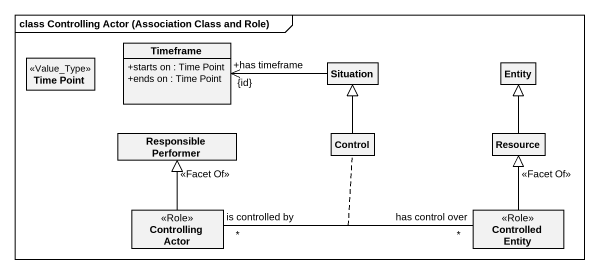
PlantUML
@startuml
mainframe class Controlling Actor (Association Class and Role)
hide circle
hide empty members
skinparam classAttributeIconSize 0
class Timeframe {
  +starts on : Time Point
  +ends on : Time Point
}
class "Time Point" as Time_Point <<Value_Type>>
class Situation
class "Entity" as Entity_
class "Responsible Performer" as Responsible_Performer
class "Control" as Control_
class Resource
class "Controlling Actor" as Controlling_Actor <<Role>>
class "Controlled Entity" as Controlled_Entity <<Role>>
Timeframe "+has timeframe\n{id}" <-right- Situation
Control_ -up-|> Situation
Resource -up-|> Entity_
Controlling_Actor -up-|> Responsible_Performer : <<Facet Of>>
Controlling_Actor "is controlled by\n*" -right- "has control over\n*" Controlled_Entity
(Controlling_Actor, Controlled_Entity) .. Control_
Controlled_Entity -up-|> Resource : <<Facet Of>>
@enduml
